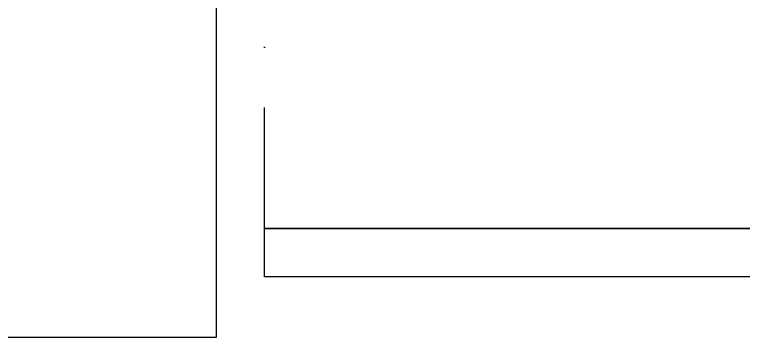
# Model space of a CAD drawing. Header units: millimetres. Extents: x -33000 to 294000, y 0 to 42408.
# Drawn here: x 9761.6 to 10063.3, y 3369.2 to 3502.7 of the extents above; entities that cross this region are included whole.
import ezdxf

# ---------------------------------------------------------------- set-up
doc = ezdxf.new("R2010")
doc.units = ezdxf.units.MM
doc.header["$LTSCALE"] = 50
doc.linetypes.add('DIVIDE', pattern=[1.25, 0.5, -0.25, 0, -0.25, 0, -0.25])
doc.layers.add('arch', color=8, linetype='Continuous')

msp = doc.modelspace()

# ---------------------------------------------------------------- linework, layer by layer
at = {"layer": 'arch'}
for p, q in [((9845, 4869.21), (9845, 3369.21)), ((9865, 3394.21), (9865, 3414.21)), ((9865, 3414.21), (10345, 3414.21)), ((10365, 3414.21), (9865, 3414.21)), ((10345, 3394.21), (9865, 3394.21)), ((9845, 3369.21), (9745, 3369.21))]:
    msp.add_line(p, q, dxfattribs=at)
at = {"layer": 'arch', "linetype": 'DIVIDE', "ltscale": 2}
for p, q in [((9865, 3414.21), (9865, 4814.21)), ((10175, 3414.21), (9865, 3414.21))]:
    msp.add_line(p, q, dxfattribs=at)

doc.saveas('drawing.dxf')
